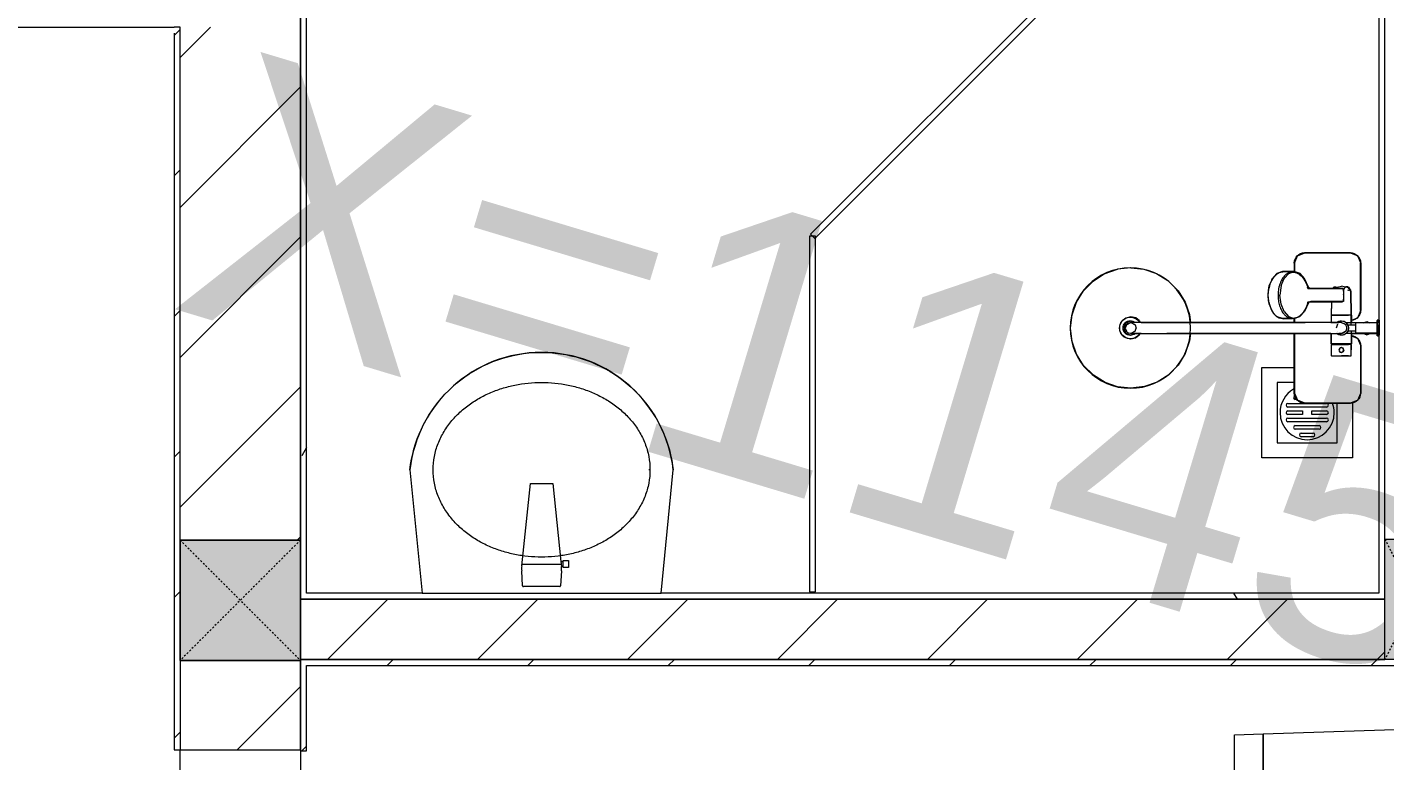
# Model space of a CAD drawing. Header units: millimetres. Extents: x -24439 to 198341, y -52871 to 149926.
# Drawn here: x 118599 to 120853, y 64669 to 65887 of the extents above; entities that cross this region are included whole.
import ezdxf

# ---------------------------------------------------------------- set-up
doc = ezdxf.new("R2010")
doc.units = ezdxf.units.MM
doc.linetypes.add('Dash', pattern=[6, 3, -3])
doc.linetypes.add('NET VAN', pattern=[1.06, 0.53, -0.53])
for name, color, linetype, lineweight in [('0-1', 7, 'Continuous', 5), ('A-DETL-GENF-2', 9, 'NET VAN', 9), ('A-DOOR', 31, 'Continuous', 9), ('A-DOOR-FRAM', 31, 'Continuous', 9), ('A-GLAZ-CURT-1', 9, 'Continuous', 9), ('A-WALL', 113, 'Continuous', 9), ('A-WALL-1', 253, 'Continuous', 18), ('A-WALL-3', 113, 'Continuous', 18), ('A-WALL-PATT-1', 10, 'Continuous', 9), ('A-WALL-PATT-2', 9, 'Continuous', 9), ('A-WALL-PATT-3', 111, 'Continuous', 9), ('G-IMPT-6', 7, 'Continuous', 9), ('I-FURN-1', 9, 'Continuous', 9), ('I-WALL-1', 253, 'Continuous', 18), ('I-WALL-3', 2, 'Continuous', 18), ('M-EQPM-1', 9, 'Continuous', 9), ('P-SANR-FIXT', 6, 'Continuous', 9), ('P-SANR-FIXT-1', 9, 'Continuous', 9), ('P-SANR-FIXT-2', 221, 'Continuous', 9), ('S-COLS', 52, 'Continuous', 9), ('S-COLS-1', 254, 'Continuous', 5), ('S-COLS-2', 253, 'Continuous', 18), ('S-COLS-3', 9, 'Continuous', 9), ('S-COLS-4', 52, 'Continuous', 18), ('S-COLS-5', 52, 'Dash', 9), ('S-COLS-HDLN', 52, 'Dash', 9), ('S-COLS-HDLN-1', 9, 'Dash', 9)]:
    doc.layers.add(name, color=color, linetype=linetype, lineweight=lineweight)
doc.styles.add('Arial_2', font='arial_0.ttf', dxfattribs={"height": 450})
pattern_1 = [(45, (0, 0), (-116.67262, 116.67262), [])]
pattern_2 = [(0, (0, 0), (894.08, 223.52), [73.762, -596.798, 73.762, -596.798, -3576.32]), (0, (0, 0), (894.08, 223.52), [-1341.12, 73.762, -1267.358, 73.762, -596.798, -1564.64]), (0, (0, 0), (894.08, 223.52), [-3352.8, 73.762, -373.278, 73.762, -1043.838]), (120, (335.28, 111.76), (-640.614, 662.536), [73.762, -596.798, 73.762, -4173.118]), (120, (335.28, 111.76), (-640.614, 662.536), [-744.322, -596.798, 73.762, -1267.358, -2235.2]), (120, (335.28, 111.76), (-640.614, 662.536), [-2682.24, 73.762, -596.798, 73.762, -1490.878]), (120, (335.28, 111.76), (-640.614, 662.536), [-3426.562, -373.278, 73.762, -1043.838]), (240, (447.04, 558.8), (-253.466, -886.056), [73.762, -596.798, 73.762, -4173.118]), (240, (447.04, 558.8), (-253.466, -886.056), [-744.322, -596.798, 73.762, -1267.358, -2235.2]), (240, (447.04, 558.8), (-253.466, -886.056), [-2682.24, 73.762, -596.798, 73.762, -1490.878]), (240, (447.04, 558.8), (-253.466, -886.056), [-3426.562, -373.278, 73.762, -1043.838])]
pattern_3 = [(45, (0, 0), (-124.4508, 124.4508), [])]

# ---------------------------------------------------------------- blocks, each defined once
blk = doc.blocks.new('bonruatreo - Chậu rửa-401074-TKCS_MB ĐỊNH VỊ CAO ĐỘ THIẾT KẾ')
at = {"layer": 'P-SANR-FIXT-1'}
for p, q in [((198.4, 0), (-198.4, 0)), ((165, 0), (-165, 0)), ((218.6, -205), (198.4, 0)), ((-198.4, 0), (-218.6, -205)), ((-180.6, -205), (-177.8, -205))]:
    blk.add_line(p, q, dxfattribs=at)
at = {"layer": 'P-SANR-FIXT-1', "flags": 128}
blk.add_lwpolyline([(218.6, -205), (217.4, -213.7), (215.9, -222.4), (214, -231), (211.8, -239.5), (209.3, -247.9), (206.4, -256.2), (203.2, -264.4), (199.6, -272.5), (195.8, -280.4), (191.6, -288.1), (187.1, -295.7), (182.3, -303.1), (177.3, -310.3), (171.9, -317.3), (166.3, -324.1), (160.4, -330.6), (154.2, -336.9), (147.8, -342.9), (141.2, -348.7), (134.3, -354.2), (127.3, -359.4), (120, -364.4), (112.5, -369), (104.9, -373.4), (97.1, -377.4), (89.1, -381.2), (81, -384.6), (72.7, -387.6), (64.4, -390.4), (55.9, -392.8), (47.3, -394.8), (38.7, -396.6), (30, -397.9), (21.3, -399), (12.5, -399.6), (3.7, -400), (-5.1, -399.9), (-13.9, -399.6), (-22.6, -398.8), (-31.4, -397.8), (-40.1, -396.3), (-48.7, -394.5), (-57.2, -392.4), (-65.7, -390), (-74, -387.2), (-82.2, -384.1), (-90.3, -380.6), (-98.3, -376.8), (-106.1, -372.7), (-113.7, -368.3), (-121.1, -363.6), (-128.4, -358.7), (-135.4, -353.4), (-142.2, -347.8), (-148.8, -342), (-155.2, -335.9), (-161.3, -329.6), (-167.2, -323), (-172.8, -316.2), (-178.1, -309.2), (-183.1, -302), (-187.8, -294.6), (-192.2, -287), (-196.4, -279.2), (-200.2, -271.3), (-203.7, -263.2), (-206.8, -255), (-209.7, -246.6), (-212.2, -238.2), (-214.3, -229.7), (-216.1, -221.1), (-217.6, -212.4), (-218.6, -205)], dxfattribs=at)
at = {"layer": 'P-SANR-FIXT-1'}
blk.add_arc((0, -180), 220, 186.525, 353.475, dxfattribs=at)
for points in [[(-180, -205), (-180, -197.6), (-178.6, -182.7), (-172.4, -161.2), (-162.5, -141.1), (-149.4, -123), (-133.8, -107), (-116.1, -93.4), (-96.9, -82.1), (-76.5, -73.2), (-55.2, -66.5), (-33.3, -62.1), (-11.2, -59.9), (11.1, -59.9), (33.3, -62.1), (55.2, -66.5), (76.5, -73.2), (96.9, -82.1), (116.1, -93.4), (133.8, -107.1), (149.5, -123), (162.5, -141.2), (172.4, -161.2), (178.6, -182.7), (180, -197.6), (180, -205)], [(180, -205), (180, -212.4), (178.6, -227.3), (172.4, -248.8), (162.5, -268.8), (149.5, -287), (133.8, -302.9), (116.1, -316.6), (96.9, -327.9), (76.5, -336.8), (55.2, -343.5), (33.3, -347.9), (11.1, -350.1), (-11.2, -350.1), (-33.3, -347.9), (-55.2, -343.5), (-76.5, -336.8), (-96.9, -327.9), (-116.1, -316.6), (-133.8, -303), (-149.4, -287), (-162.5, -268.9), (-172.4, -248.8), (-178.6, -227.3), (-180, -212.4), (-180, -205)]]:
    blk.add_open_spline(points, degree=3, dxfattribs=at)
at = {"layer": 'P-SANR-FIXT-2'}
for p, q in [((-33, -37.3), (-31.4, -12.2)), ((-30.2, -11), (30.2, -11)), ((31.4, -12.2), (33, -37.3)), ((-44.7, -42.8), (-35.6, -42.8)), ((-44.7, -54.2), (-44.7, -42.8)), ((-35.6, -42.8), (-35.6, -44.2)), ((-35.6, -44.2), (-33.1, -44.2)), ((-35.6, -44.2), (-35.6, -52.9)), ((-32.2, -52.9), (-33.1, -44.2)), ((-35.6, -54.2), (-44.7, -54.2)), ((-35.6, -52.9), (-35.6, -54.2)), ((-32.2, -52.9), (-35.6, -52.9)), ((32.7, -48.5), (-32.7, -48.5)), ((-18.5, -182.5), (-32.2, -52.9)), ((33, -45.4), (18.5, -182.5)), ((18.5, -182.5), (-18.5, -182.5))]:
    blk.add_line(p, q, dxfattribs=at)
for centre, radius, start, end in [((-30.1, -12.3), 1.3, 91.2278, 176.4003), ((30.1, -12.3), 1.3, 3.5997, 88.7722), ((5.5, -41.4), 38.7, 173.966, 184.1457), ((-5.5, -41.4), 38.7, 353.966, 6.034)]:
    blk.add_arc(centre, radius, start, end, dxfattribs=at)
blk = doc.blocks.new('93925000_0001 - 93925000_top_dwg_93925000_T-348115-TKCS_MB ĐỊNH VỊ CAO ĐỘ THIẾT KẾ')
at = {"layer": 'P-SANR-FIXT'}
for p, q in [((-29.3, -30.4), (-108, -30.4)), ((29.3, -30.4), (108, -30.4)), ((-125, -47.4), (-125, -123.4)), ((-46.3, -78.4), (-46.3, -46.7)), ((-27.2, -47.1), (-26.1, -47.1)), ((-9, -412.5), (-9, -62.5)), ((9, -62.5), (9, -412.5)), ((21.5, -45.9), (60.6, -46.7)), ((43, -64.7), (43, -117.7)), ((65.8, -117.7), (65.8, -64.7)), ((125, -47.4), (125, -123.4)), ((-27.2, -77.9), (-26.1, -77.9)), ((43, -78.7), (21.5, -79.2)), ((42.7, -117.9), (42.7, -117.9)), ((43.2, -117.6), (43.2, -117.5)), ((65.6, -117.5), (65.6, -117.6)), ((66.1, -117.9), (66.1, -117.9)), ((-108, -140.4), (-9, -140.4)), ((9, -140.4), (16.1, -140.4)), ((15.4, -159.1), (15.8, -143.3)), ((108, -140.4), (92.7, -140.4)), ((93, -143.3), (93.4, -159.1))]:
    blk.add_line(p, q, dxfattribs=at)
at = {"layer": 'P-SANR-FIXT', "flags": 128}
for points in [[(-45.8, -46.1), (-27.2, -46.1), (-27.2, -78.9), (-45.8, -78.9)], [(-26.1, -46), (-26.1, -78.9), (-9, -79)], [(21.5, -47.4), (21.5, -79.1), (9, -79)]]:
    blk.add_lwpolyline(points, dxfattribs=at)
at = {"layer": 'P-SANR-FIXT'}
for centre, radius in [((-36.5, -62.5), 3.95), ((0, -412.5), 100)]:
    blk.add_circle(centre, radius, dxfattribs=at)
for centre, radius, start, end in [((-108, -47.4), 17, 90, 180), ((-29.3, -47.4), 17, 4.7626, 90), ((29.3, -47.4), 17, 90, 175.2374), ((108, -47.4), 17, 360, 90), ((-45.8, -46.6), 0.5, 90, 180), ((0, -62.5), 12, 318.5904, 221.4096), ((0, -62.5), 9, 90, 180.0008), ((0, -62.5), 9, 360, 90), ((45.7, -61.8), 2.59, 155.1929, 175.7071), ((45.9, -61.8), 2.75, 130.8294, 155.1929), ((46.1, -62.1), 3.08, 110.5459, 130.8294), ((54.4, -334.8), 275.9, 88.2683, 91.7343), ((59.7, -57.1), 10.5, 38.6491, 85.492), ((-11.1, -67.1), 76.9, 1.7693, 4.1075), ((-45.8, -78.4), 0.5, 180, 270), ((65.2, -72.4), 3.46, 323.2522, 79.3541), ((-108, -123.4), 17, 180, 270), ((37.1, -144.9), 21.6, 151.4775, 157.9654), ((39.3, -146.1), 24, 145.4892, 151.4815), ((41.5, -147.6), 26.8, 139.9517, 145.4927), ((43.6, -149.4), 29.5, 134.7867, 139.9744), ((46.2, -152), 33.2, 130.0223, 134.7808), ((47.7, -153.8), 35.5, 125.4414, 130.0144), ((49.9, -156.8), 39.2, 121.1773, 125.4365), ((50.6, -157.9), 40.5, 119.697, 121.1761), ((51, -158.7), 41.5, 117.0276, 119.7085), ((52.2, -161.1), 44.1, 113.3199, 117.0258), ((51.7, -159.9), 42.8, 109.7779, 113.2977), ((52.5, -162.2), 45.2, 106.1472, 109.7766), ((53.2, -164.5), 47.7, 103.9355, 106.1665), ((39.1, -108.2), 10.4, 284.3956, 285.5116), ((40.8, -114.2), 4.19, 285.5116, 289.9665), ((40.2, -112.5), 6, 289.9665, 292.7061), ((41.4, -115.3), 2.96, 292.7061, 296.5405), ((41.3, -115.1), 3.16, 296.9591, 300.8286), ((41.8, -115.8), 2.26, 300.8286, 305.287), ((42.1, -116.4), 1.64, 305.287, 309.9326), ((42.6, -116.9), 0.906, 309.9326, 315.24), ((66.5, -116.6), 1.39, 229.6335, 235.1234), ((66.3, -116.8), 1.08, 225.1702, 229.6335), ((67.3, -115.4), 2.79, 235.1234, 238.7439), ((67.2, -115.6), 2.6, 238.7439, 243.4573), ((67.8, -114.4), 3.89, 243.9189, 246.8313), ((68.1, -113.8), 4.52, 246.843, 250.4792), ((68.3, -113.2), 5.24, 250.478, 254.0406), ((68.5, -112.7), 5.75, 254.0357, 256.0561), ((55.4, -165.2), 48.4, 73.8659, 76.0481), ((56.2, -162.4), 45.5, 70.241, 73.86), ((57.4, -159.2), 42.1, 66.6693, 70.2637), ((56.5, -161.3), 44.3, 62.9815, 66.6728), ((58, -158.4), 41.1, 60.2783, 62.9855), ((57.7, -158.9), 41.7, 58.8444, 60.2824), ((59.2, -156.4), 38.7, 54.5377, 58.8482), ((60.9, -154), 35.8, 50.0034, 54.5405), ((62.8, -151.7), 32.8, 45.1921, 50.0042), ((65, -149.6), 29.8, 40.0487, 45.1896), ((87.6, -128.4), 1.5, 180, 187.5386), ((87.6, -128.4), 1.5, 258.6057, 270), ((67.2, -147.7), 26.8, 34.5125, 40.0422), ((69.4, -146.2), 24.2, 28.5363, 34.4919), ((73.8, -143.9), 19.2, 21.6374, 28.9183), ((108, -123.4), 17, 270, 360), ((32.6, -143.6), 16.9, 172.414, 179.1297), ((33.7, -143.7), 17.9, 164.9525, 172.4168), ((35.2, -144.2), 19.5, 157.9614, 164.9563), ((71.2, -145), 22.1, 15.4436, 21.6374), ((76.8, -143.4), 16.2, 7.1859, 15.4436), ((73.9, -143.8), 19.1, 1.2699, 7.1859), ((32.7, -159), 17.3, 181.3198, 222.2619), ((76, -159), 17.4, 317.3098, 358.6393), ((54.2, -123), 60.6, 259.1395, 270.1494), ((54.2, -119.5), 64.1, 270.1494, 280.3637), ((0, -412.5), 18, 120.2491, 59.7509), ((0, -412.5), 12.2, 137.7946, 42.2054), ((0, -412.5), 9, 180, 0)]:
    blk.add_arc(centre, radius, start, end, dxfattribs=at)
for points, degree in [([(-12.9, 0), (-12.9, -1.5), (-12.9, -3)], 2), ([(12.9, 0), (0, 0), (-12.8, 0)], 2), ([(12.8, 0), (12.9, 0), (12.9, 0)], 2), ([(12.9, 0), (12.9, -1.5), (12.9, -3)], 2), ([(-12.9, -3), (0, -3), (12.8, -3)], 2), ([(-12.8, -3), (-12.9, -3), (-12.9, -3)], 2), ([(-8.5, -3.8), (-8.5, -20.9), (-8.5, -38)], 2), ([(8.5, -3.8), (8.5, -20.9), (8.5, -38)], 2), ([(-8.5, -38), (0, -38), (8.5, -38)], 2), ([(-5, -38), (-5, -44.8), (-5, -51.6)], 2), ([(5, -38), (5, -44.8), (5, -51.6)], 2), ([(-5, -46), (-15.5, -46), (-26.1, -46)], 2), ([(5, -46), (13.3, -46), (21.5, -46)], 2), ([(43.2, -61.6), (43.1, -62.2), (43.3, -62.8), (43, -63.5), (43, -64.1), (43, -64.7)], 5), ([(46.1, -59), (45.8, -59), (45.6, -59), (45.4, -59.1), (45.2, -59.1), (45, -59.2)], 5), ([(65.6, -61.6), (65.6, -60.8), (65.5, -60), (64.3, -59), (63.5, -59), (62.7, -59)], 5), ([(42.8, -182.5), (33, -180.6), (24.7, -176.4), (19.9, -170.7)], 3), ([(88.8, -170.8), (83.9, -176.5), (75.6, -180.7), (65.8, -182.5)], 3)]:
    blk.add_open_spline(points, degree=degree, dxfattribs=at)
for points, weights in [([(-9.3, -3), (-8.5, -3), (-8.5, -3.8)], [1, 0.707106775639, 1]), ([(9.3, -3), (8.5, -3), (8.5, -3.8)], [1, 0.707106765177, 1]), ([(21.5, -45.9), (21.5, -45.7), (21.5, -47.4)], [0.874147445041, 0.908470869121, 1]), ([(67.9, -74.4), (66.9, -75.7), (65.8, -76.4)], [1, 0.991614392871, 1]), ([(54.4, -167.3), (15.8, -167.3), (15.8, -143.6)], [1, 0.707106781187, 1]), ([(93, -143.6), (93, -167.3), (54.4, -167.3)], [1, 0.707106781187, 1])]:
    blk.add_rational_spline(points, weights, degree=2, dxfattribs=at)
blk.add_open_spline([(68, -50.6), (68.4, -51.1), (68.6, -51.7), (68.7, -53.5), (68.2, -54.7), (66.1, -57), (64.6, -58.1), (62.7, -59)], degree=3, knots=[0.3623591, 0.3623591, 0.3623591, 0.3623591, 0.4991435, 0.4991435, 0.7494159, 0.7494159, 0.9564651, 0.9564651, 0.9564651, 0.9564651], dxfattribs=at)
blk = doc.blocks.new('93925000_0001 - 93925000_top_dwg-348114-TKCS_MB ĐỊNH VỊ CAO ĐỘ THIẾT KẾ')
blk.add_blockref('93925000_0001 - 93925000_top_dwg_93925000_T-348115-TKCS_MB ĐỊNH VỊ CAO ĐỘ THIẾT KẾ', (0, 0))
blk = doc.blocks.new('93925000_0001 - 93925000_3D_low_dwg-V31-TKCS_MB ĐỊNH VỊ CAO ĐỘ THIẾT KẾ')
at = {"layer": 'P-SANR-FIXT'}
for p, q in [((-13, 0.4), (-12.1, 0.4)), ((-13, 0.4), (-11.6, 0.4)), ((-13, 0.4), (-12.1, 0.4)), ((-13, 0.4), (-11.6, 0.4)), ((-13, -2.4), (-13, 0.4)), ((-13, -2.4), (-13, 0.4)), ((-12.1, 0.4), (-9.1, 0.4)), ((-12.1, 0.4), (-9.1, 0.4)), ((-8, 0.4), (-11.6, 0.4)), ((-8, 0.4), (-11.6, 0.4)), ((-9.1, 0.4), (-5, 0.4)), ((-9.1, 0.4), (-5, 0.4)), ((-2.7, 0.4), (-8, 0.4)), ((-2.7, 0.4), (-8, 0.4)), ((-5, 0.4), (0, 0.4)), ((-5, 0.4), (0, 0.4)), ((2.9, 0.4), (-2.7, 0.4)), ((2.9, 0.4), (-2.7, 0.4)), ((0, 0.4), (5.1, 0.4)), ((0, 0.4), (5.1, 0.4)), ((8.2, 0.4), (2.9, 0.4)), ((8.2, 0.4), (2.9, 0.4)), ((5.1, 0.4), (9, 0.4)), ((5.1, 0.4), (9, 0.4)), ((11.6, 0.4), (8.2, 0.4)), ((11.6, 0.4), (8.2, 0.4)), ((9, 0.4), (12, 0.4)), ((9, 0.4), (12, 0.4)), ((13, 0.4), (11.6, 0.4)), ((13, 0.4), (11.6, 0.4)), ((12, 0.4), (13, 0.4)), ((12, 0.4), (13, 0.4)), ((13, -2.4), (13, 0.4)), ((13, -2.4), (13, 0.4)), ((-12.1, -2.4), (-13, -2.4)), ((-13, -2.4), (-11.6, -2.4)), ((-12.1, -2.4), (-13, -2.4)), ((-13, -2.4), (-11.6, -2.4)), ((-9.1, -2.4), (-12.1, -2.4)), ((-9.1, -2.4), (-12.1, -2.4)), ((-11.6, -2.4), (-8.5, -2.4)), ((-11.6, -2.4), (-8.9, -2.4)), ((-11.1, -20.1), (-8.9, -14.6)), ((-8.9, -25.2), (-11.1, -20.1)), ((-5, -2.4), (-9.1, -2.4)), ((-8.9, -45.6), (-8.9, -2.4)), ((-6.1, -2.4), (-8.5, -2.4)), ((-8.5, -53.6), (-8.5, -2.4)), ((-0.3, -2.4), (-6.1, -2.4)), ((0, -2.4), (-5, -2.4)), ((-0.3, -2.4), (6.1, -2.4)), ((5.1, -2.4), (0, -2.4)), ((5.1, -2.4), (9, -2.4)), ((6.1, -2.4), (8.5, -2.4)), ((11.6, -2.4), (8.5, -2.4)), ((8.5, -2.4), (8.5, -53.6)), ((8.9, -2.4), (8.9, -45.6)), ((11.6, -2.4), (8.9, -2.4)), ((11.1, -20.1), (8.9, -15)), ((8.9, -25.6), (11.1, -20.1)), ((9, -2.4), (12, -2.4)), ((9, -2.4), (12, -2.4)), ((13, -2.4), (11.6, -2.4)), ((13, -2.4), (11.6, -2.4)), ((12, -2.4), (13, -2.4)), ((12, -2.4), (13, -2.4)), ((-125, -47), (-120, -35)), ((-120, -35), (-125, -47)), ((-120, -35), (-108, -30)), ((-108, -30), (-120, -35)), ((-108, -30), (-29.2, -30)), ((-29.2, -30), (-108, -30)), ((-29.2, -30), (-17.2, -35)), ((-17.2, -35), (-29.2, -30)), ((-17.2, -35), (-12.8, -45.6)), ((-12.8, -45.6), (-17.2, -35)), ((17.2, -35), (12.8, -45.6)), ((12.8, -45.6), (17.2, -35)), ((17.2, -35), (29.2, -30)), ((17.2, -35), (29.2, -30)), ((29.2, -30), (108, -30)), ((108, -30), (29.2, -30)), ((108, -30), (120, -35)), ((120, -35), (108, -30)), ((120, -35), (125, -47)), ((125, -47), (120, -35)), ((-125, -123), (-125, -47)), ((-125, -47), (-125, -123)), ((-46.3, -45.7), (-27.2, -45.6)), ((-46.3, -46.9), (-46.3, -45.7)), ((-46.3, -45.7), (-46.3, -46.9)), ((-46.3, -50.5), (-46.3, -46.9)), ((-46.3, -50.5), (-46.3, -56.1)), ((-46.3, -56.1), (-46.3, -62.1)), ((-46.3, -68.1), (-46.3, -62.1)), ((-40.5, -62.1), (-39.4, -59.4)), ((-40.5, -62.1), (-39.3, -64.9)), ((-36.6, -58.1), (-39.4, -59.4)), ((-36.5, -66.1), (-39.3, -64.9)), ((-36.6, -58.1), (-33.6, -59.3)), ((-33.6, -64.8), (-36.5, -66.1)), ((-33.6, -59.3), (-32.5, -62.1)), ((-33.6, -64.8), (-32.5, -62.1)), ((-27.2, -46.8), (-27.2, -45.6)), ((-27.2, -45.6), (-27.2, -46.8)), ((-27.2, -46.8), (-27.2, -50.4)), ((-27.2, -56), (-27.2, -50.4)), ((-27.2, -62.1), (-27.2, -56)), ((-27.2, -68.2), (-27.2, -62.1)), ((-26.1, -46.8), (-26.1, -45.6)), ((-8.5, -45.6), (-26.1, -45.6)), ((-26.1, -46.8), (-26.1, -50.4)), ((-26.1, -56), (-26.1, -50.4)), ((-26.1, -62.1), (-26.1, -56)), ((-26.1, -68.2), (-26.1, -62.1)), ((-11.1, -57.5), (-12, -62.1)), ((-11.2, -57.7), (-12, -62.1)), ((-12, -62.1), (-11.2, -66.5)), ((-12, -62.1), (-11.2, -66.5)), ((-8.5, -53.6), (-11.2, -57.7)), ((-8.5, -53.6), (-11.2, -57.7)), ((-11.1, -57.5), (-11.2, -57.7)), ((-11.1, -66.7), (-11.2, -66.5)), ((-11.2, -66.5), (-9, -69.8)), ((-11.1, -66.7), (-9, -69.9)), ((-5.4, -54.9), (-9, -62.1)), ((-9, -62.1), (-9, -66.3)), ((-9, -79.5), (-9, -66.3)), ((-4.4, -50.9), (-8.5, -53.6)), ((-4.4, -50.9), (-8.5, -53.6)), ((-5.4, -54.9), (-6.9, -57.9)), ((0, -53.1), (-5.4, -54.9)), ((-4.6, -51), (-4.4, -50.9)), ((0, -50.1), (-4.4, -50.9)), ((4.4, -50.9), (0, -50.1)), ((4.4, -50.9), (4.6, -51)), ((4.4, -50.9), (8.5, -53.6)), ((4.4, -50.9), (8.5, -53.6)), ((9, -62.1), (6.4, -55.7)), ((21.5, -45.6), (8.5, -45.6)), ((11.1, -57.5), (8.5, -53.6)), ((11.2, -57.7), (8.5, -53.6)), ((11.2, -57.7), (8.5, -53.6)), ((9, -62.1), (9, -66.5)), ((9, -79.6), (9, -66.5)), ((9, -69.8), (11.2, -66.5)), ((9, -69.8), (11.2, -66.5)), ((9, -69.8), (11.1, -66.7)), ((11.1, -57.5), (11.2, -57.7)), ((11.1, -66.7), (12, -62.1)), ((11.1, -66.7), (11.2, -66.5)), ((12, -62.1), (11.2, -57.7)), ((12, -62.1), (11.2, -57.7)), ((11.2, -66.5), (12, -62.1)), ((21.5, -45.6), (60.6, -46.1)), ((21.5, -46.8), (21.5, -45.6)), ((21.5, -46.8), (21.5, -50.4)), ((21.5, -56), (21.5, -50.4)), ((21.5, -62.1), (21.5, -56)), ((21.5, -68.2), (21.5, -62.1)), ((43.3, -68.3), (43.8, -62.2)), ((44.3, -58.6), (44.2, -112.9)), ((65.4, -58.6), (44.3, -58.6)), ((54.8, -57.9), (56.5, -58.5)), ((60.6, -46.1), (66.7, -50.3)), ((63.6, -52.3), (62.2, -49.2)), ((65.4, -58.6), (65.4, -112.9)), ((66.3, -68.3), (65.8, -61.6)), ((66.7, -50.3), (69.5, -62.1)), ((66.7, -73.9), (69.5, -62.1)), ((125, -47), (125, -123)), ((125, -123), (125, -47)), ((-46.3, -73.7), (-46.3, -68.1)), ((-46.3, -77.3), (-46.3, -73.7)), ((-46.3, -78.5), (-46.3, -77.3)), ((-46.3, -78.5), (-46.3, -77.3)), ((-46.3, -78.5), (-27.2, -78.6)), ((-27.2, -73.8), (-27.2, -68.2)), ((-27.2, -77.4), (-27.2, -73.8)), ((-27.2, -77.4), (-27.2, -78.6)), ((-27.2, -78.6), (-27.2, -77.4)), ((-26.1, -73.8), (-26.1, -68.2)), ((-26.1, -77.4), (-26.1, -73.8)), ((-26.1, -78.6), (-26.1, -77.4)), ((-26.1, -78.6), (-9, -78.6)), ((-9, -79.5), (-9, -94.5)), ((-5.4, -69.3), (-5.2, -69.4)), ((6.4, -68.5), (0, -71.1)), ((9, -78.6), (21.5, -78.6)), ((9, -79.6), (9, -94.6)), ((21.5, -73.8), (21.5, -68.2)), ((21.5, -77.4), (21.5, -73.8)), ((21.5, -78.6), (21.5, -77.4)), ((21.5, -78.6), (44.3, -78.3)), ((-9, -94.5), (-9, -122.1)), ((9, -94.6), (9, -122.1)), ((-120, -135), (-125, -123)), ((-125, -123), (-120, -135)), ((-108, -140), (-120, -135)), ((-120, -135), (-108, -140)), ((-9, -122.1), (-9, -352.1)), ((9, -352.1), (9, -122.1)), ((16, -140.4), (19, -131.1)), ((27.2, -123.6), (19, -131.1)), ((42.7, -116.4), (27.2, -123.6)), ((44.2, -112.9), (42.7, -116.4)), ((65.4, -112.9), (67, -116.4)), ((67, -116.4), (82.2, -123.4)), ((82.2, -123.4), (90.4, -130.7)), ((90.4, -130.7), (93.7, -140.4)), ((108, -140), (120, -135)), ((108, -140), (120, -135)), ((125, -123), (120, -135)), ((120, -135), (125, -123)), ((-8.8, -140), (-108, -140)), ((-108, -140), (-8.8, -140)), ((16.1, -140), (8.8, -140)), ((8.8, -140), (16.1, -140)), ((16, -140.4), (16, -160.1)), ((19.3, -150.1), (16, -140.4)), ((27.5, -157.3), (19.3, -150.1)), ((27.5, -157.3), (39.8, -162.4)), ((70.6, -162.2), (82.5, -157.2)), ((90.7, -149.6), (82.5, -157.2)), ((90.7, -149.6), (93.7, -140.4)), ((108, -140), (93.6, -140)), ((93.6, -140), (108, -140)), ((93.7, -140.4), (93.7, -160.1)), ((16, -160.1), (18.8, -169)), ((19.3, -169.7), (16, -160.1)), ((25.5, -175.3), (19.3, -169.7)), ((39.8, -182), (27.5, -177)), ((39.8, -162.4), (54.8, -164.2)), ((70.6, -162.2), (54.8, -164.2)), ((82.5, -176.8), (70.6, -181.9)), ((82.2, -177), (79.6, -178.1)), ((90.7, -169.3), (82.5, -176.8)), ((93.7, -160.1), (90.7, -169.3)), ((39.6, -182), (54.8, -183.9)), ((39.8, -182), (54.8, -183.9)), ((54.8, -183.9), (70.6, -181.9)), ((54.8, -183.9), (69.3, -182.2)), ((-21.4, -314.2), (-42.5, -321.4)), ((-9, -312.8), (-21.4, -314.2)), ((22.5, -314.4), (9, -312.9)), ((43, -321.6), (22.5, -314.4)), ((-61.8, -333.3), (-77.7, -348.9)), ((-42.5, -321.4), (-61.8, -333.3)), ((61.9, -333.3), (43, -321.6)), ((78.8, -350.3), (61.9, -333.3)), ((-77.7, -348.9), (-89.8, -367.9)), ((-9, -374.4), (-9, -352.1)), ((9, -374.3), (9, -352.1)), ((90.5, -369.3), (78.8, -350.3)), ((-89.8, -367.9), (-97.3, -388.9)), ((-9, -394.7), (-9, -374.4)), ((9, -394.5), (9, -374.3)), ((97.6, -390.1), (90.5, -369.3)), ((-97.3, -388.9), (-100, -411.9)), ((-16.7, -404), (-18.5, -411.9)), ((-11.8, -397.7), (-16.7, -404)), ((-12, -411.9), (-9, -404.4)), ((-10.5, -397), (-11.8, -397.7)), ((-9, -394.7), (-9, -407.6)), ((-5.4, -404.7), (-9, -411.9)), ((-5.4, -404.7), (-6.3, -405.5)), ((-5.4, -404.7), (0, -402.9)), ((5.4, -404.7), (0, -402.9)), ((9, -411.9), (5.4, -404.7)), ((5.4, -404.7), (6.2, -405.4)), ((9, -394.5), (9, -407.4)), ((12, -411.9), (9, -404.9)), ((11.7, -397.6), (10.4, -397)), ((11.7, -397.6), (16.7, -403.7)), ((11.7, -397.6), (16.7, -403.7)), ((16.7, -403.7), (18.5, -411.9)), ((16.7, -403.7), (18.5, -411.9)), ((100, -411.9), (97.6, -390.1)), ((-100, -411.9), (-97.6, -433.8)), ((-18.5, -411.9), (-18.5, -411.9)), ((-18.5, -411.9), (-16.5, -420.1)), ((-16.5, -420.1), (-11.3, -426.5)), ((-8.3, -420.6), (-12, -411.9)), ((-11.3, -426.5), (-3.9, -430)), ((-9, -407.6), (-9, -411.9)), ((-9, -411.9), (-9, -411.9)), ((0, -423.9), (-8.3, -420.6)), ((-5.4, -419.1), (-6.2, -418.4)), ((0, -420.9), (-5.4, -419.1)), ((0, -420.9), (-5.4, -419.1)), ((5.4, -419.1), (0, -420.9)), ((5.4, -419.1), (0, -420.9)), ((8.7, -420.2), (0, -423.9)), ((4.1, -429.9), (11.7, -426.2)), ((5.4, -419.1), (9, -411.6)), ((5.4, -419.1), (9, -411.9)), ((6.2, -418.4), (5.4, -419.1)), ((8.7, -420.2), (12, -411.9)), ((9, -411.9), (9, -407.4)), ((9, -411.6), (9, -411.9)), ((16.5, -420.1), (11.7, -426.2)), ((18.5, -411.9), (16.5, -420.1)), ((18.5, -411.9), (18.5, -411.9)), ((100, -411.9), (97.5, -433.9)), ((-97.6, -433.8), (-90.5, -454.4)), ((-3.9, -430), (4.1, -429.9)), ((89.8, -455.8), (97.5, -433.9)), ((-90.5, -454.4), (-78.4, -473.9)), ((78, -474.5), (89.8, -455.8)), ((-78.4, -473.9), (-62.2, -490.2)), ((-62.2, -490.2), (-43.5, -501.9)), ((42.9, -502.2), (61.9, -490.4)), ((61.9, -490.4), (78, -474.5)), ((-43.5, -501.9), (-22.2, -509.4)), ((-22.2, -509.4), (-0.1, -511.9)), ((-0.1, -511.9), (22.1, -509.4)), ((22.1, -509.4), (42.9, -502.2))]:
    blk.add_line(p, q, dxfattribs=at)
blk = doc.blocks.new('93925000_0001 - FMM 93925000-V45-TKCS_MB ĐỊNH VỊ CAO ĐỘ THIẾT KẾ')
at = {"extrusion": (0, 0, -1), "zscale": -1, "rotation": 180}
for name in ['93925000_0001 - 93925000_top_dwg-348114-TKCS_MB ĐỊNH VỊ CAO ĐỘ THIẾT KẾ', '93925000_0001 - 93925000_3D_low_dwg-V31-TKCS_MB ĐỊNH VỊ CAO ĐỘ THIẾT KẾ']:
    blk.add_blockref(name, (0, 0), dxfattribs=at)
blk = doc.blocks.new('THU NUOC - THU NUOC-V86-TKCS_MB ĐỊNH VỊ CAO ĐỘ THIẾT KẾ')
at = {"layer": 'M-EQPM-1'}
for p, q in [((-66.3, -70.6), (-66.3, 79.4)), ((-66.3, 79.4), (-12.3, 79.4)), ((-12.3, 54.4), (-41.3, 54.4)), ((-41.3, 54.4), (-41.3, -45.6)), ((-7.9, 26.1), (-11, 26.1)), ((-23.3, 19.6), (40.9, 19.6)), ((40.9, 13.6), (-23.3, 13.6)), ((-23.3, 7.2), (0.7, 7.2)), ((0.7, 1.2), (-23.3, 1.2)), ((0.7, 7.2), (0.7, 1.2)), ((16.7, 1.2), (16.7, 7.2)), ((16.7, 7.2), (40.9, 7.2)), ((40.9, 1.2), (16.7, 1.2)), ((58.7, -45.6), (58.7, 19.9)), ((83.7, 21.1), (83.7, -70.6)), ((-23.3, -4.8), (40.9, -4.8)), ((40.9, -10.8), (-23.3, -10.8)), ((-11, -17.3), (28.5, -17.3)), ((28.5, -23.3), (-11, -23.3)), ((-1.1, -29.6), (18.5, -29.6)), ((18.5, -35.6), (-1.1, -35.6)), ((-41.3, -45.6), (58.7, -45.6)), ((83.7, -70.6), (-66.3, -70.6))]:
    blk.add_line(p, q, dxfattribs=at)
for centre, radius, start, end in [((8.7, 4.4), 45, 120, 180), ((8.7, 4.4), 45, 120, 180), ((-11, 29.1), 3, 90, 270), ((8.7, 4.4), 45, 180, 0), ((8.7, 4.4), 45, 180, 360), ((-23.3, 16.6), 3, 90, 270), ((-23.3, 4.2), 3, 90, 270), ((40.9, 16.6), 3, 270, 90), ((40.9, 4.2), 3, 270, 90), ((8.7, 4.4), 45, 0, 20.2407), ((8.7, 4.4), 45, 360, 20.2407), ((-23.3, -7.8), 3, 90, 270), ((-11, -20.3), 3, 90, 270), ((28.5, -20.3), 3, 270, 90), ((40.9, -7.8), 3, 270, 90), ((-1.1, -32.6), 3, 90, 270), ((18.5, -32.6), 3, 270, 90)]:
    blk.add_arc(centre, radius, start, end, dxfattribs=at)
blk = doc.blocks.new('G1_SOF - BO TRU - 100x200-V62-TKCS_MB ĐỊNH VỊ CAO ĐỘ THIẾT KẾ')
at = {"layer": 'S-COLS-3'}
blk.add_hatch(color=256, dxfattribs=at).paths.add_polyline_path([(-50, -100), (50, -100), (50, 100), (-50, 100)])
at = {"layer": 'S-COLS-2'}
for p, q in [((-50, 100), (50, 100)), ((-50, -100), (-50, 100)), ((50, 100), (50, -100)), ((50, -100), (-50, -100))]:
    blk.add_line(p, q, dxfattribs=at)
at = {"layer": 'S-COLS-HDLN-1'}
for p, q in [((50, -100), (-50, 100)), ((-50, -100), (50, 100))]:
    blk.add_line(p, q, dxfattribs=at)
blk = doc.blocks.new('System Panel - Glazed-850628-TKCS_MB ĐỊNH VỊ CAO ĐỘ THIẾT KẾ')
at = {"layer": 'A-GLAZ-CURT-1'}
for p, q in [((295.3, 5), (-295.3, 5)), ((-295.3, 5), (-295.3, -5)), ((295.3, -5), (295.3, 5)), ((-295.3, -5), (295.3, -5))]:
    blk.add_line(p, q, dxfattribs=at)
blk = doc.blocks.new('System Panel - Glazed-850629-TKCS_MB ĐỊNH VỊ CAO ĐỘ THIẾT KẾ')
at = {"layer": 'A-GLAZ-CURT-1'}
for p, q in [((316.6, 5), (-316.6, 5)), ((-316.6, 5), (-316.6, -5)), ((316.6, -5), (316.6, 5)), ((-316.6, -5), (316.6, -5))]:
    blk.add_line(p, q, dxfattribs=at)
blk = doc.blocks.new('RES_BAN AN 1 - RES_BAN AN 1-V81-TKCS_MB ĐỊNH VỊ CAO ĐỘ THIẾT KẾ')
at = {"layer": 'I-FURN-1'}
for p, q in [((-425, 1275), (425, 1275)), ((-425, 0), (-425, 1275)), ((425, 1275), (425, 0)), ((-425, 1180), (-761.9, 1168.8)), ((-425, 732.5), (-425, 1180)), ((425, 1180), (761.9, 1168.8)), ((425, 732.5), (425, 1180)), ((-761.9, 1168.8), (-809.6, 1167.2)), ((-809.6, 1167.2), (-809.6, 745.3)), ((-761.9, 1168.8), (-761.9, 743.8)), ((-761.9, 743.8), (-761.9, 1168.8)), ((761.9, 1168.8), (761.9, 743.8)), ((761.9, 1168.8), (761.9, 743.8)), ((809.6, 1167.2), (761.9, 1168.8)), ((809.6, 745.3), (809.6, 1167.2)), ((-809.6, 745.3), (-761.9, 743.8)), ((761.9, 743.8), (809.6, 745.3)), ((-761.9, 743.8), (-425, 732.5)), ((761.9, 743.8), (425, 732.5)), ((-425, 549.7), (-761.9, 538.5)), ((-425, 102.3), (-425, 549.7)), ((425, 549.7), (761.9, 538.5)), ((425, 102.3), (425, 549.7)), ((-809.6, 536.9), (-761.9, 538.5)), ((-809.6, 115.1), (-809.6, 536.9)), ((-761.9, 538.5), (-761.9, 113.5)), ((-761.9, 538.5), (-761.9, 113.5)), ((761.9, 538.5), (761.9, 113.5)), ((761.9, 538.5), (809.6, 536.9)), ((761.9, 113.5), (761.9, 538.5)), ((809.6, 536.9), (809.6, 115.1)), ((-761.9, 113.5), (-809.6, 115.1)), ((-761.9, 113.5), (-425, 102.3)), ((761.9, 113.5), (425, 102.3)), ((809.6, 115.1), (761.9, 113.5))]:
    blk.add_line(p, q, dxfattribs=at)
blk = doc.blocks.new('NCV_TKTC_TANG 1_rvt-1-TKCS_MB ĐỊNH VỊ CAO ĐỘ THIẾT KẾ')
at = {"layer": 'A-WALL-PATT-1'}
h = blk.add_hatch(dxfattribs=at)
h.set_pattern_fill('FP_4', color=256, style=0, pattern_type=2)
h.set_pattern_definition(pattern_2)
h.paths.add_polyline_path([(119052.6, 64936.9), (119062.6, 64936.9), (119062.6, 66827), (119052.6, 66827), (119052.6, 65513.3)])
h = blk.add_hatch(dxfattribs=at)
h.set_pattern_fill('FP_4', color=256, style=0, pattern_type=2)
h.set_pattern_definition(pattern_2)
h.paths.add_polyline_path([(120842.6, 64936.9), (120852.6, 64936.9), (120852.6, 66827), (120842.6, 66827), (120842.6, 64946.9)])
h = blk.add_hatch(dxfattribs=at)
h.set_pattern_fill('FP_4', color=256, style=0, pattern_type=2)
h.set_pattern_definition(pattern_2)
h.paths.add_polyline_path([(120346.8, 64936.9), (120842.6, 64936.9), (120842.6, 64946.9), (119062.6, 64946.9), (119062.6, 64936.9), (119741.6, 64936.9)])
h = blk.add_hatch(dxfattribs=at)
h.set_pattern_fill('FP_2', color=256, style=0, pattern_type=2)
h.set_pattern_definition(pattern_3)
h.paths.add_polyline_path([(119052.6, 64836.9), (120852.6, 64836.9), (120852.6, 64936.9), (119052.6, 64936.9)])
h.paths.add_polyline_path([(120952.6, 64836.9), (122752.6, 64836.9), (122752.6, 64936.9), (120952.6, 64936.9)])
at = {"layer": 'A-WALL-PATT-2'}
h = blk.add_hatch(dxfattribs=at)
h.set_pattern_fill('FP_3', color=256, style=0, pattern_type=2)
h.set_pattern_definition(pattern_1)
h.paths.add_polyline_path([(119062.5, 61836.9), (119062.5, 63595.3), (119052.5, 63595.3), (119052.5, 61836.9)])
h.paths.add_polyline_path([(119062.5, 64685.3), (119062.5, 64836.9), (119052.5, 64836.9), (119052.5, 64685.3)])
h = blk.add_hatch(dxfattribs=at)
h.set_pattern_fill('FP_3', color=256, style=0, pattern_type=2)
h.set_pattern_definition(pattern_1)
h.paths.add_polyline_path([(119062.5, 64826.9), (122862.6, 64826.9), (122862.6, 64836.9), (119062.5, 64836.9)])
at = {"layer": 'A-WALL-1'}
for p, q in [((120852.6, 64936.9), (119052.6, 64936.9)), ((119052.6, 64936.9), (119052.6, 64836.9)), ((119052.6, 64836.9), (120852.6, 64836.9))]:
    blk.add_line(p, q, dxfattribs=at)
at = {"layer": 'I-WALL-1'}
for p, q in [((119052.6, 66827), (119052.6, 64936.9)), ((119062.6, 64946.9), (119062.6, 66827)), ((120842.6, 66827), (120842.6, 64946.9)), ((120852.6, 65036.9), (120852.6, 66827)), ((119254.1, 64946.9), (119062.6, 64946.9)), ((120842.6, 64946.9), (119651, 64946.9)), ((119052.6, 64936.9), (119062.6, 64936.9)), ((119062.6, 64936.9), (120842.6, 64936.9)), ((120842.6, 64936.9), (120852.6, 64936.9)), ((119062.5, 64836.9), (119052.5, 64836.9)), ((119052.5, 64836.9), (119052.5, 64686.9)), ((120852.6, 64836.9), (119062.5, 64836.9)), ((119062.5, 64685.3), (119062.5, 64826.9)), ((119062.5, 64826.9), (122862.6, 64826.9)), ((119052.5, 64685.3), (119062.5, 64685.3))]:
    blk.add_line(p, q, dxfattribs=at)
at = {"layer": 'A-GLAZ-CURT-1'}
for name, p, rotation in [('System Panel - Glazed-850629-TKCS_MB ĐỊNH VỊ CAO ĐỘ THIẾT KẾ', (120126.4, 65763.5), 44.99999999999893), ('System Panel - Glazed-850628-TKCS_MB ĐỊNH VỊ CAO ĐỘ THIẾT KẾ', (119902.6, 65244.3), 89.99999999999919)]:
    blk.add_blockref(name, p, dxfattribs=dict(at, rotation=rotation))
at = {"layer": 'I-FURN-1', "rotation": 180}
blk.add_blockref('RES_BAN AN 1 - RES_BAN AN 1-V81-TKCS_MB ĐỊNH VỊ CAO ĐỘ THIẾT KẾ', (121412.6, 64826.9), dxfattribs=at)
at = {"layer": 'M-EQPM-1'}
blk.add_blockref('THU NUOC - THU NUOC-V86-TKCS_MB ĐỊNH VỊ CAO ĐỘ THIẾT KẾ', (120714.9, 65242.5), dxfattribs=at)
at = {"layer": 'P-SANR-FIXT-1'}
for name, p, rotation in [('93925000_0001 - FMM 93925000-V45-TKCS_MB ĐỊNH VỊ CAO ĐỘ THIẾT KẾ', (120842.6, 65387.3), 90.00000000000061), ('bonruatreo - Chậu rửa-401074-TKCS_MB ĐỊNH VỊ CAO ĐỘ THIẾT KẾ', (119452.6, 64946.9), 180)]:
    blk.add_blockref(name, p, dxfattribs=dict(at, rotation=rotation))
at = {"layer": 'S-COLS-3', "rotation": 180}
blk.add_blockref('G1_SOF - BO TRU - 100x200-V62-TKCS_MB ĐỊNH VỊ CAO ĐỘ THIẾT KẾ', (120902.6, 64936.9), dxfattribs=at)
blk = doc.blocks.new('FD_05 - FD_05-1000x2200mm-835433-TKCS_MB ĐỊNH VỊ CAO ĐỘ THIẾT KẾ')
at = {"layer": 'A-DETL-GENF-2'}
for p, q in [((510, -100), (470, -100)), ((470, -100), (470, -1120)), ((510, -1120), (510, -100)), ((470, -1120), (510, -1120))]:
    blk.add_line(p, q, dxfattribs=at)
blk.add_arc((510, -100), 1020, 180, 267.7525, dxfattribs=at)
at = {"layer": 'A-DOOR-FRAM'}
for p, q in [((-545, 100), (-500, 100)), ((-545, -100), (-545, 100)), ((-500, 100), (-500, -60)), ((500, 100), (545, 100)), ((500, -60), (500, 100)), ((545, 100), (545, -100)), ((-500, -60), (-510, -60)), ((-510, -60), (-510, -100)), ((510, -60), (500, -60)), ((510, -100), (510, -60)), ((-510, -100), (-545, -100)), ((545, -100), (510, -100))]:
    blk.add_line(p, q, dxfattribs=at)
blk = doc.blocks.new('G1_SOF - BO TRU - 200x200-3051103-TKCS_MB ĐỊNH VỊ CAO ĐỘ THIẾT KẾ')
at = {"layer": 'S-COLS-HDLN'}
for p, q in [((-100, -100), (100, 100)), ((100, -100), (-100, 100))]:
    blk.add_line(p, q, dxfattribs=at)
blk = doc.blocks.new('NCV_TKCS_251209_TONG THE HIEN TRANG SAN DUONG - NCV_TKCS_HIEN TRANG_251209a_dwg-1612995-TKCS_MB ĐỊNH VỊ CAO ĐỘ THIẾT KẾ')
at = {"layer": 'G-IMPT-6', "insert": (563588729.9, 1145043033.3), "char_height": 450, "width": 5277.08, "attachment_point": 1, "line_spacing_factor": 0.941778, "style": 'Arial_2'}
blk.add_mtext('X=1145047.756Y=563585.610Z=0.45', dxfattribs=at)
blk = doc.blocks.new('NCV_TKCS_251209_TONG THE HIEN TRANG SAN DUONG - NCV_TKCS_251209_TONG THE HIEN TRANG SAN DUONG-1605292-TKCS_MB ĐỊNH VỊ CAO ĐỘ THIẾT KẾ')
at = {"rotation": 343.2379237072182}
blk.add_blockref('NCV_TKCS_251209_TONG THE HIEN TRANG SAN DUONG - NCV_TKCS_HIEN TRANG_251209a_dwg-1612995-TKCS_MB ĐỊNH VỊ CAO ĐỘ THIẾT KẾ', (-869777547.7, -933796958.8), dxfattribs=at)

msp = doc.modelspace()

# ---------------------------------------------------------------- hatches: boundary and pattern name
at = {"layer": 'A-WALL-PATT-3'}
h = msp.add_hatch(dxfattribs=at)
h.set_pattern_fill('FP_8', color=256, style=0, pattern_type=2)
h.set_pattern_definition(pattern_1)
h.paths.add_polyline_path([(118842.5, 61836.9), (118852.5, 61836.9), (118852.5, 63596.9), (118842.5, 63594.7), (118842.5, 61846.9)])
h.paths.add_polyline_path([(118852.5, 64686.9), (118852.5, 65886.9), (118842.5, 65886.9), (118842.5, 64686.9)])
h = msp.add_hatch(dxfattribs=at)
h.set_pattern_fill('FP_1', color=256, style=0, pattern_type=2)
h.set_pattern_definition(pattern_3)
h.paths.add_polyline_path([(118852.5, 61836.9), (119052.5, 61836.9), (119052.5, 63596.9), (118852.5, 63596.9), (118852.5, 62554.5)])
h.paths.add_polyline_path([(119012.5, 64686.9), (119052.5, 64686.9), (119052.5, 64835.3), (118852.5, 64835.3), (118852.5, 64686.9)])
h.paths.add_polyline_path([(119052.5, 65035.3), (119052.5, 65886.9), (118852.5, 65886.9), (118852.5, 65035.3)])
at = {"layer": 'S-COLS-1'}
msp.add_hatch(color=256, dxfattribs=at).paths.add_polyline_path([(118852.5, 64835.3), (119052.5, 64835.3), (119052.5, 65035.3), (118852.5, 65035.3)])

# ---------------------------------------------------------------- linework, layer by layer
at = {"layer": 'A-WALL'}
for p, q in [((118852.5, 65035.3), (118852.5, 65886.9)), ((118852.5, 65035.3), (119052.5, 65035.3)), ((118852.5, 64835.3), (118852.5, 64686.9)), ((119052.5, 64835.3), (118852.5, 64835.3))]:
    msp.add_line(p, q, dxfattribs=at)
at = {"layer": 'A-WALL-3'}
for p, q in [((119052.5, 65035.3), (119052.5, 66936.9)), ((118502.5, 65886.9), (118842.5, 65886.9)), ((119052.5, 64686.9), (119052.5, 64835.3))]:
    msp.add_line(p, q, dxfattribs=at)
at = {"layer": 'I-WALL-3'}
for p, q in [((118852.5, 65886.9), (118842.5, 65886.9)), ((118842.5, 65876.9), (118842.5, 64686.9)), ((118852.5, 64835.3), (118852.5, 65035.3)), ((118842.5, 64686.9), (118852.5, 64686.9))]:
    msp.add_line(p, q, dxfattribs=at)
at = {"layer": 'S-COLS'}
for p, q in [((119052.5, 65035.3), (118852.5, 65035.3)), ((118852.5, 64835.3), (119052.5, 64835.3))]:
    msp.add_line(p, q, dxfattribs=at)
at = {"layer": 'S-COLS-4'}
for p, q in [((118852.5, 65035.3), (118852.5, 64835.3)), ((119052.5, 64835.3), (119052.5, 65035.3))]:
    msp.add_line(p, q, dxfattribs=at)

# ---------------------------------------------------------------- block references
at = {"layer": '0-1'}
msp.add_blockref('NCV_TKTC_TANG 1_rvt-1-TKCS_MB ĐỊNH VỊ CAO ĐỘ THIẾT KẾ', (0, 0), dxfattribs=at)
at = {"layer": 'A-DETL-GENF-2'}
msp.add_blockref('NCV_TKCS_251209_TONG THE HIEN TRANG SAN DUONG - NCV_TKCS_251209_TONG THE HIEN TRANG SAN DUONG-1605292-TKCS_MB ĐỊNH VỊ CAO ĐỘ THIẾT KẾ', (26103.5, 9888.2), dxfattribs=at)
at = {"layer": 'A-DOOR', "rotation": 90.0000000000001}
msp.add_blockref('FD_05 - FD_05-1000x2200mm-835433-TKCS_MB ĐỊNH VỊ CAO ĐỘ THIẾT KẾ', (118952.5, 64141.9), dxfattribs=at)
at = {"layer": 'S-COLS-5', "rotation": 180}
msp.add_blockref('G1_SOF - BO TRU - 200x200-3051103-TKCS_MB ĐỊNH VỊ CAO ĐỘ THIẾT KẾ', (118952.5, 64935.3), dxfattribs=at)

doc.saveas('drawing.dxf')
